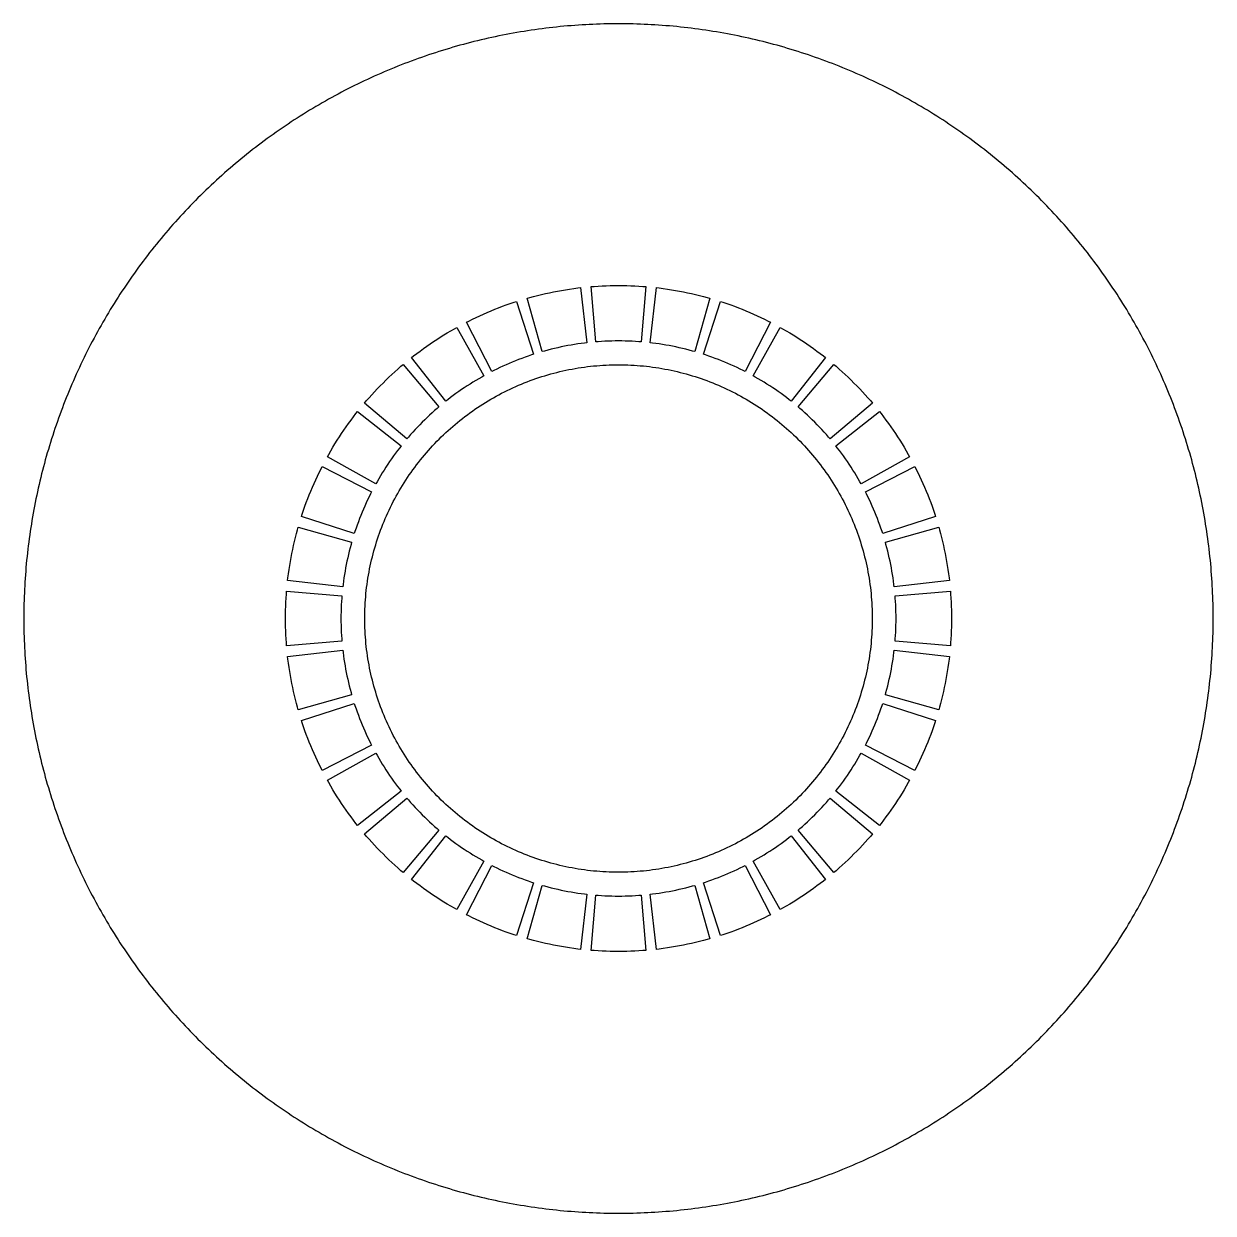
# Model space of a CAD drawing. Header units: metres. Extents: x 0 to 300, y 0 to 300.
import ezdxf

# ---------------------------------------------------------------- set-up
doc = ezdxf.new("R2010")
doc.units = ezdxf.units.M

msp = doc.modelspace()

# ---------------------------------------------------------------- linework, layer by layer
at = {"layer": 'CUT'}
for points in [[(299.9887, 151.8407), (299.9746, 152.761), (299.9548, 153.6812), (299.9294, 154.6012), (299.8984, 155.5211), (299.8617, 156.4407), (299.8193, 157.3602), (299.7713, 158.2793), (299.7177, 159.1981), (299.6585, 160.1166), (299.5936, 161.0347), (299.523, 161.9524), (299.4469, 162.8696), (299.3651, 163.7863), (299.2777, 164.7026), (299.1847, 165.6182), (299.086, 166.5333), (298.9818, 167.4478), (298.8719, 168.3616), (298.7565, 169.2747), (298.6354, 170.1871), (298.5087, 171.0987), (298.3765, 172.0096), (298.2386, 172.9196), (298.0952, 173.8287), (297.9462, 174.737), (297.7916, 175.6443), (297.6315, 176.5506), (297.4658, 177.456), (297.2946, 178.3603), (297.1178, 179.2635), (296.9355, 180.1657), (296.7476, 181.0667), (296.5542, 181.9665), (296.3553, 182.8652), (296.1509, 183.7626), (295.941, 184.6587), (295.7256, 185.5535), (295.5047, 186.447), (295.2783, 187.3391), (295.0465, 188.2298), (294.8092, 189.1191), (294.5664, 190.0069), (294.3182, 190.8932), (294.0646, 191.778), (293.8055, 192.6611), (293.5411, 193.5427), (293.2712, 194.4226), (292.9959, 195.3009), (292.7153, 196.1774), (292.4292, 197.0523), (292.1378, 197.9253), (291.8411, 198.7965), (291.539, 199.6659), (291.2316, 200.5335), (290.9189, 201.3991), (290.6009, 202.2628), (290.2775, 203.1245), (289.9489, 203.9843), (289.615, 204.8419), (289.2759, 205.6976), (288.9315, 206.5511), (288.5819, 207.4025), (288.2271, 208.2518), (287.8671, 209.0988), (287.5019, 209.9436), (287.1315, 210.7862), (286.7559, 211.6265), (286.3752, 212.4644), (285.9894, 213.3), (285.5984, 214.1333), (285.2023, 214.9641), (284.8012, 215.7924), (284.3949, 216.6183), (283.9836, 217.4417), (283.5673, 218.2625), (283.1459, 219.0808), (282.7196, 219.8965), (282.2882, 220.7095), (281.8518, 221.5199), (281.4105, 222.3276), (280.9642, 223.1325), (280.513, 223.9347), (280.0569, 224.7342), (279.5959, 225.5308), (279.13, 226.3245), (278.6593, 227.1154), (278.1837, 227.9034), (277.7033, 228.6885), (277.2181, 229.4705), (276.728, 230.2496), (276.2332, 231.0257), (275.7337, 231.7987), (275.2294, 232.5687), (274.7204, 233.3355), (274.2068, 234.0992), (273.6884, 234.8598), (273.1654, 235.6171), (272.6377, 236.3712), (272.1054, 237.1221), (271.5686, 237.8697), (271.0271, 238.614), (270.4811, 239.3549), (269.9306, 240.0925), (269.3755, 240.8267), (268.816, 241.5574), (268.252, 242.2847), (267.6835, 243.0086), (267.1106, 243.7289), (266.5333, 244.4457), (265.9516, 245.159), (265.3655, 245.8687), (264.7751, 246.5747), (264.1804, 247.2772), (263.5813, 247.9759), (262.978, 248.671), (262.3705, 249.3624), (261.7587, 250.05), (261.1427, 250.7338), (260.5225, 251.4139), (259.8981, 252.0901), (259.2697, 252.7626), (258.6371, 253.4311), (258.0004, 254.0957), (257.3596, 254.7564), (256.7148, 255.4132), (256.066, 256.066), (255.4132, 256.7148), (254.7564, 257.3596), (254.0957, 258.0004), (253.4311, 258.6371), (252.7626, 259.2697), (252.0901, 259.8981), (251.4139, 260.5225), (250.7338, 261.1427), (250.05, 261.7587), (249.3624, 262.3705), (248.671, 262.978), (247.9759, 263.5813), (247.2772, 264.1804), (246.5747, 264.7751), (245.8687, 265.3655), (245.159, 265.9516), (244.4457, 266.5333), (243.7289, 267.1106), (243.0086, 267.6835), (242.2847, 268.252), (241.5574, 268.816), (240.8267, 269.3755), (240.0925, 269.9306), (239.3549, 270.4811), (238.614, 271.0271), (237.8697, 271.5686), (237.1221, 272.1054), (236.3712, 272.6377), (235.6171, 273.1654), (234.8598, 273.6884), (234.0992, 274.2068), (233.3355, 274.7204), (232.5687, 275.2294), (231.7987, 275.7337), (231.0257, 276.2332), (230.2496, 276.728), (229.4705, 277.2181), (228.6885, 277.7033), (227.9034, 278.1837), (227.1154, 278.6593), (226.3245, 279.13), (225.5308, 279.5959), (224.7342, 280.0569), (223.9347, 280.513), (223.1325, 280.9642), (222.3276, 281.4105), (221.5199, 281.8518), (220.7095, 282.2882), (219.8965, 282.7196), (219.0808, 283.1459), (218.2625, 283.5673), (217.4417, 283.9836), (216.6183, 284.3949), (215.7924, 284.8012), (214.9641, 285.2023), (214.1333, 285.5984), (213.3, 285.9894), (212.4644, 286.3752), (211.6265, 286.7559), (210.7862, 287.1315), (209.9436, 287.5019), (209.0988, 287.8671), (208.2518, 288.2271), (207.4025, 288.5819), (206.5511, 288.9315), (205.6976, 289.2759), (204.8419, 289.615), (203.9843, 289.9489), (203.1245, 290.2775), (202.2628, 290.6009), (201.3991, 290.9189), (200.5335, 291.2316), (199.6659, 291.539), (198.7965, 291.8411), (197.9253, 292.1378), (197.0523, 292.4292), (196.1774, 292.7153), (195.3009, 292.9959), (194.4226, 293.2712), (193.5427, 293.5411), (192.6611, 293.8055), (191.778, 294.0646), (190.8932, 294.3182), (190.0069, 294.5664), (189.1191, 294.8092), (188.2298, 295.0465), (187.3391, 295.2783), (186.447, 295.5047), (185.5535, 295.7256), (184.6587, 295.941), (183.7626, 296.1509), (182.8652, 296.3553), (181.9665, 296.5542), (181.0667, 296.7476), (180.1657, 296.9355), (179.2635, 297.1178), (178.3603, 297.2946), (177.456, 297.4658), (176.5506, 297.6315), (175.6443, 297.7916), (174.737, 297.9462), (173.8287, 298.0952), (172.9196, 298.2386), (172.0096, 298.3765), (171.0987, 298.5087), (170.1871, 298.6354), (169.2747, 298.7565), (168.3616, 298.8719), (167.4478, 298.9818), (166.5333, 299.086), (165.6182, 299.1847), (164.7026, 299.2777), (163.7863, 299.3651), (162.8696, 299.4469), (161.9524, 299.523), (161.0347, 299.5936), (160.1166, 299.6585), (159.1981, 299.7177), (158.2793, 299.7713), (157.3602, 299.8193), (156.4407, 299.8617), (155.5211, 299.8984), (154.6012, 299.9294), (153.6812, 299.9548), (152.761, 299.9746), (151.8407, 299.9887), (150.9204, 299.9972), (150, 300), (149.0796, 299.9972), (148.1593, 299.9887), (147.239, 299.9746), (146.3188, 299.9548), (145.3988, 299.9294), (144.4789, 299.8984), (143.5593, 299.8617), (142.6398, 299.8193), (141.7207, 299.7713), (140.8019, 299.7177), (139.8834, 299.6585), (138.9653, 299.5936), (138.0476, 299.523), (137.1304, 299.4469), (136.2137, 299.3651), (135.2974, 299.2777), (134.3818, 299.1847), (133.4667, 299.086), (132.5522, 298.9818), (131.6384, 298.8719), (130.7253, 298.7565), (129.8129, 298.6354), (128.9013, 298.5087), (127.9904, 298.3765), (127.0804, 298.2386), (126.1713, 298.0952), (125.263, 297.9462), (124.3557, 297.7916), (123.4494, 297.6315), (122.544, 297.4658), (121.6397, 297.2946), (120.7365, 297.1178), (119.8343, 296.9355), (118.9333, 296.7476), (118.0335, 296.5542), (117.1348, 296.3553), (116.2374, 296.1509), (115.3413, 295.941), (114.4465, 295.7256), (113.553, 295.5047), (112.6609, 295.2783), (111.7702, 295.0465), (110.8809, 294.8092), (109.9931, 294.5664), (109.1068, 294.3182), (108.222, 294.0646), (107.3389, 293.8055), (106.4573, 293.5411), (105.5774, 293.2712), (104.6991, 292.9959), (103.8226, 292.7153), (102.9477, 292.4292), (102.0747, 292.1378), (101.2035, 291.8411), (100.3341, 291.539), (99.4665, 291.2316), (98.6009, 290.9189), (97.7372, 290.6009), (96.8755, 290.2775), (96.0157, 289.9489), (95.1581, 289.615), (94.3024, 289.2759), (93.4489, 288.9315), (92.5975, 288.5819), (91.7482, 288.2271), (90.9012, 287.8671), (90.0564, 287.5019), (89.2138, 287.1315), (88.3735, 286.7559), (87.5356, 286.3752), (86.7, 285.9894), (85.8667, 285.5984), (85.0359, 285.2023), (84.2076, 284.8012), (83.3817, 284.3949), (82.5583, 283.9836), (81.7375, 283.5673), (80.9192, 283.1459), (80.1035, 282.7196), (79.2905, 282.2882), (78.4801, 281.8518), (77.6724, 281.4105), (76.8675, 280.9642), (76.0653, 280.513), (75.2658, 280.0569), (74.4692, 279.5959), (73.6755, 279.13), (72.8846, 278.6593), (72.0966, 278.1837), (71.3115, 277.7033), (70.5295, 277.2181), (69.7504, 276.728), (68.9743, 276.2332), (68.2013, 275.7337), (67.4313, 275.2294), (66.6645, 274.7204), (65.9008, 274.2068), (65.1402, 273.6884), (64.3829, 273.1654), (63.6288, 272.6377), (62.8779, 272.1054), (62.1303, 271.5686), (61.386, 271.0271), (60.6451, 270.4811), (59.9075, 269.9306), (59.1733, 269.3755), (58.4426, 268.816), (57.7153, 268.252), (56.9914, 267.6835), (56.2711, 267.1106), (55.5543, 266.5333), (54.841, 265.9516), (54.1313, 265.3655), (53.4253, 264.7751), (52.7228, 264.1804), (52.0241, 263.5813), (51.329, 262.978), (50.6376, 262.3705), (49.95, 261.7587), (49.2662, 261.1427), (48.5861, 260.5225), (47.9099, 259.8981), (47.2374, 259.2697), (46.5689, 258.6371), (45.9043, 258.0004), (45.2436, 257.3596), (44.5868, 256.7148), (43.934, 256.066), (43.2852, 255.4132), (42.6404, 254.7564), (41.9996, 254.0957), (41.3629, 253.4311), (40.7303, 252.7626), (40.1019, 252.0901), (39.4775, 251.4139), (38.8573, 250.7338), (38.2413, 250.05), (37.6295, 249.3624), (37.022, 248.671), (36.4187, 247.9759), (35.8196, 247.2772), (35.2249, 246.5747), (34.6345, 245.8687), (34.0484, 245.159), (33.4667, 244.4457), (32.8894, 243.7289), (32.3165, 243.0086), (31.748, 242.2847), (31.184, 241.5574), (30.6245, 240.8267), (30.0694, 240.0925), (29.5189, 239.3549), (28.9729, 238.614), (28.4314, 237.8697), (27.8946, 237.1221), (27.3623, 236.3712), (26.8346, 235.6171), (26.3116, 234.8598), (25.7932, 234.0992), (25.2796, 233.3355), (24.7706, 232.5687), (24.2663, 231.7987), (23.7668, 231.0257), (23.272, 230.2496), (22.7819, 229.4705), (22.2967, 228.6885), (21.8163, 227.9034), (21.3407, 227.1154), (20.87, 226.3245), (20.4041, 225.5308), (19.9431, 224.7342), (19.487, 223.9347), (19.0358, 223.1325), (18.5895, 222.3276), (18.1482, 221.5199), (17.7118, 220.7095), (17.2804, 219.8965), (16.8541, 219.0808), (16.4327, 218.2625), (16.0164, 217.4417), (15.6051, 216.6183), (15.1988, 215.7924), (14.7977, 214.9641), (14.4016, 214.1333), (14.0106, 213.3), (13.6248, 212.4644), (13.2441, 211.6265), (12.8685, 210.7862), (12.4981, 209.9436), (12.1329, 209.0988), (11.7729, 208.2518), (11.4181, 207.4025), (11.0685, 206.5511), (10.7241, 205.6976), (10.385, 204.8419), (10.0511, 203.9843), (9.7225, 203.1245), (9.3991, 202.2628), (9.0811, 201.3991), (8.7684, 200.5335), (8.461, 199.6659), (8.1589, 198.7965), (7.8622, 197.9253), (7.5708, 197.0523), (7.2847, 196.1774), (7.0041, 195.3009), (6.7288, 194.4226), (6.4589, 193.5427), (6.1945, 192.6611), (5.9354, 191.778), (5.6818, 190.8932), (5.4336, 190.0069), (5.1908, 189.1191), (4.9535, 188.2298), (4.7217, 187.3391), (4.4953, 186.447), (4.2744, 185.5535), (4.059, 184.6587), (3.8491, 183.7626), (3.6447, 182.8652), (3.4458, 181.9665), (3.2524, 181.0667), (3.0645, 180.1657), (2.8822, 179.2635), (2.7054, 178.3603), (2.5342, 177.456), (2.3685, 176.5506), (2.2084, 175.6443), (2.0538, 174.737), (1.9048, 173.8287), (1.7614, 172.9196), (1.6235, 172.0096), (1.4913, 171.0987), (1.3646, 170.1871), (1.2435, 169.2747), (1.1281, 168.3616), (1.0182, 167.4478), (0.914, 166.5333), (0.8153, 165.6182), (0.7223, 164.7026), (0.6349, 163.7863), (0.5531, 162.8696), (0.477, 161.9524), (0.4064, 161.0347), (0.3415, 160.1166), (0.2823, 159.1981), (0.2287, 158.2793), (0.1807, 157.3602), (0.1383, 156.4407), (0.1016, 155.5211), (0.0706, 154.6012), (0.0452, 153.6812), (0.0254, 152.761), (0.0113, 151.8407), (0.0028, 150.9204), (0, 150), (0.0028, 149.0796), (0.0113, 148.1593), (0.0254, 147.239), (0.0452, 146.3188), (0.0706, 145.3988), (0.1016, 144.4789), (0.1383, 143.5593), (0.1807, 142.6398), (0.2287, 141.7207), (0.2823, 140.8019), (0.3415, 139.8834), (0.4064, 138.9653), (0.477, 138.0476), (0.5531, 137.1304), (0.6349, 136.2137), (0.7223, 135.2974), (0.8153, 134.3818), (0.914, 133.4667), (1.0182, 132.5522), (1.1281, 131.6384), (1.2435, 130.7253), (1.3646, 129.8129), (1.4913, 128.9013), (1.6235, 127.9904), (1.7614, 127.0804), (1.9048, 126.1713), (2.0538, 125.263), (2.2084, 124.3557), (2.3685, 123.4494), (2.5342, 122.544), (2.7054, 121.6397), (2.8822, 120.7365), (3.0645, 119.8343), (3.2524, 118.9333), (3.4458, 118.0335), (3.6447, 117.1348), (3.8491, 116.2374), (4.059, 115.3413), (4.2744, 114.4465), (4.4953, 113.553), (4.7217, 112.6609), (4.9535, 111.7702), (5.1908, 110.8809), (5.4336, 109.9931), (5.6818, 109.1068), (5.9354, 108.222), (6.1945, 107.3389), (6.4589, 106.4573), (6.7288, 105.5774), (7.0041, 104.6991), (7.2847, 103.8226), (7.5708, 102.9477), (7.8622, 102.0747), (8.1589, 101.2035), (8.461, 100.3341), (8.7684, 99.4665), (9.0811, 98.6009), (9.3991, 97.7372), (9.7225, 96.8755), (10.0511, 96.0157), (10.385, 95.1581), (10.7241, 94.3024), (11.0685, 93.4489), (11.4181, 92.5975), (11.7729, 91.7482), (12.1329, 90.9012), (12.4981, 90.0564), (12.8685, 89.2138), (13.2441, 88.3735), (13.6248, 87.5356), (14.0106, 86.7), (14.4016, 85.8667), (14.7977, 85.0359), (15.1988, 84.2076), (15.6051, 83.3817), (16.0164, 82.5583), (16.4327, 81.7375), (16.8541, 80.9192), (17.2804, 80.1035), (17.7118, 79.2905), (18.1482, 78.4801), (18.5895, 77.6724), (19.0358, 76.8675), (19.487, 76.0653), (19.9431, 75.2658), (20.4041, 74.4692), (20.87, 73.6755), (21.3407, 72.8846), (21.8163, 72.0966), (22.2967, 71.3115), (22.7819, 70.5295), (23.272, 69.7504), (23.7668, 68.9743), (24.2663, 68.2013), (24.7706, 67.4313), (25.2796, 66.6645), (25.7932, 65.9008), (26.3116, 65.1402), (26.8346, 64.3829), (27.3623, 63.6288), (27.8946, 62.8779), (28.4314, 62.1303), (28.9729, 61.386), (29.5189, 60.6451), (30.0694, 59.9075), (30.6245, 59.1733), (31.184, 58.4426), (31.748, 57.7153), (32.3165, 56.9914), (32.8894, 56.2711), (33.4667, 55.5543), (34.0484, 54.841), (34.6345, 54.1313), (35.2249, 53.4253), (35.8196, 52.7228), (36.4187, 52.0241), (37.022, 51.329), (37.6295, 50.6376), (38.2413, 49.95), (38.8573, 49.2662), (39.4775, 48.5861), (40.1019, 47.9099), (40.7303, 47.2374), (41.3629, 46.5689), (41.9996, 45.9043), (42.6404, 45.2436), (43.2852, 44.5868), (43.934, 43.934), (44.5868, 43.2852), (45.2436, 42.6404), (45.9043, 41.9996), (46.5689, 41.3629), (47.2374, 40.7303), (47.9099, 40.1019), (48.5861, 39.4775), (49.2662, 38.8573), (49.95, 38.2413), (50.6376, 37.6295), (51.329, 37.022), (52.0241, 36.4187), (52.7228, 35.8196), (53.4253, 35.2249), (54.1313, 34.6345), (54.841, 34.0484), (55.5543, 33.4667), (56.2711, 32.8894), (56.9914, 32.3165), (57.7153, 31.748), (58.4426, 31.184), (59.1733, 30.6245), (59.9075, 30.0694), (60.6451, 29.5189), (61.386, 28.9729), (62.1303, 28.4314), (62.8779, 27.8946), (63.6288, 27.3623), (64.3829, 26.8346), (65.1402, 26.3116), (65.9008, 25.7932), (66.6645, 25.2796), (67.4313, 24.7706), (68.2013, 24.2663), (68.9743, 23.7668), (69.7504, 23.272), (70.5295, 22.7819), (71.3115, 22.2967), (72.0966, 21.8163), (72.8846, 21.3407), (73.6755, 20.87), (74.4692, 20.4041), (75.2658, 19.9431), (76.0653, 19.487), (76.8675, 19.0358), (77.6724, 18.5895), (78.4801, 18.1482), (79.2905, 17.7118), (80.1035, 17.2804), (80.9192, 16.8541), (81.7375, 16.4327), (82.5583, 16.0164), (83.3817, 15.6051), (84.2076, 15.1988), (85.0359, 14.7977), (85.8667, 14.4016), (86.7, 14.0106), (87.5356, 13.6248), (88.3735, 13.2441), (89.2138, 12.8685), (90.0564, 12.4981), (90.9012, 12.1329), (91.7482, 11.7729), (92.5975, 11.4181), (93.4489, 11.0685), (94.3024, 10.7241), (95.1581, 10.385), (96.0157, 10.0511), (96.8755, 9.7225), (97.7372, 9.3991), (98.6009, 9.0811), (99.4665, 8.7684), (100.3341, 8.461), (101.2035, 8.1589), (102.0747, 7.8622), (102.9477, 7.5708), (103.8226, 7.2847), (104.6991, 7.0041), (105.5774, 6.7288), (106.4573, 6.4589), (107.3389, 6.1945), (108.222, 5.9354), (109.1068, 5.6818), (109.9931, 5.4336), (110.8809, 5.1908), (111.7702, 4.9535), (112.6609, 4.7217), (113.553, 4.4953), (114.4465, 4.2744), (115.3413, 4.059), (116.2374, 3.8491), (117.1348, 3.6447), (118.0335, 3.4458), (118.9333, 3.2524), (119.8343, 3.0645), (120.7365, 2.8822), (121.6397, 2.7054), (122.544, 2.5342), (123.4494, 2.3685), (124.3557, 2.2084), (125.263, 2.0538), (126.1713, 1.9048), (127.0804, 1.7614), (127.9904, 1.6235), (128.9013, 1.4913), (129.8129, 1.3646), (130.7253, 1.2435), (131.6384, 1.1281), (132.5522, 1.0182), (133.4667, 0.914), (134.3818, 0.8153), (135.2974, 0.7223), (136.2137, 0.6349), (137.1304, 0.5531), (138.0476, 0.477), (138.9653, 0.4064), (139.8834, 0.3415), (140.8019, 0.2823), (141.7207, 0.2287), (142.6398, 0.1807), (143.5593, 0.1383), (144.4789, 0.1016), (145.3988, 0.0706), (146.3188, 0.0452), (147.239, 0.0254), (148.1593, 0.0113), (149.0796, 0.0028), (150, 0), (150.9204, 0.0028), (151.8407, 0.0113), (152.761, 0.0254), (153.6812, 0.0452), (154.6012, 0.0706), (155.5211, 0.1016), (156.4407, 0.1383), (157.3602, 0.1807), (158.2793, 0.2287), (159.1981, 0.2823), (160.1166, 0.3415), (161.0347, 0.4064), (161.9524, 0.477), (162.8696, 0.5531), (163.7863, 0.6349), (164.7026, 0.7223), (165.6182, 0.8153), (166.5333, 0.914), (167.4478, 1.0182), (168.3616, 1.1281), (169.2747, 1.2435), (170.1871, 1.3646), (171.0987, 1.4913), (172.0096, 1.6235), (172.9196, 1.7614), (173.8287, 1.9048), (174.737, 2.0538), (175.6443, 2.2084), (176.5506, 2.3685), (177.456, 2.5342), (178.3603, 2.7054), (179.2635, 2.8822), (180.1657, 3.0645), (181.0667, 3.2524), (181.9665, 3.4458), (182.8652, 3.6447), (183.7626, 3.8491), (184.6587, 4.059), (185.5535, 4.2744), (186.447, 4.4953), (187.3391, 4.7217), (188.2298, 4.9535), (189.1191, 5.1908), (190.0069, 5.4336), (190.8932, 5.6818), (191.778, 5.9354), (192.6611, 6.1945), (193.5427, 6.4589), (194.4226, 6.7288), (195.3009, 7.0041), (196.1774, 7.2847), (197.0523, 7.5708), (197.9253, 7.8622), (198.7965, 8.1589), (199.6659, 8.461), (200.5335, 8.7684), (201.3991, 9.0811), (202.2628, 9.3991), (203.1245, 9.7225), (203.9843, 10.0511), (204.8419, 10.385), (205.6976, 10.7241), (206.5511, 11.0685), (207.4025, 11.4181), (208.2518, 11.7729), (209.0988, 12.1329), (209.9436, 12.4981), (210.7862, 12.8685), (211.6265, 13.2441), (212.4644, 13.6248), (213.3, 14.0106), (214.1333, 14.4016), (214.9641, 14.7977), (215.7924, 15.1988), (216.6183, 15.6051), (217.4417, 16.0164), (218.2625, 16.4327), (219.0808, 16.8541), (219.8965, 17.2804), (220.7095, 17.7118), (221.5199, 18.1482), (222.3276, 18.5895), (223.1325, 19.0358), (223.9347, 19.487), (224.7342, 19.9431), (225.5308, 20.4041), (226.3245, 20.87), (227.1154, 21.3407), (227.9034, 21.8163), (228.6885, 22.2967), (229.4705, 22.7819), (230.2496, 23.272), (231.0257, 23.7668), (231.7987, 24.2663), (232.5687, 24.7706), (233.3355, 25.2796), (234.0992, 25.7932), (234.8598, 26.3116), (235.6171, 26.8346), (236.3712, 27.3623), (237.1221, 27.8946), (237.8697, 28.4314), (238.614, 28.9729), (239.3549, 29.5189), (240.0925, 30.0694), (240.8267, 30.6245), (241.5574, 31.184), (242.2847, 31.748), (243.0086, 32.3165), (243.7289, 32.8894), (244.4457, 33.4667), (245.159, 34.0484), (245.8687, 34.6345), (246.5747, 35.2249), (247.2772, 35.8196), (247.9759, 36.4187), (248.671, 37.022), (249.3624, 37.6295), (250.05, 38.2413), (250.7338, 38.8573), (251.4139, 39.4775), (252.0901, 40.1019), (252.7626, 40.7303), (253.4311, 41.3629), (254.0957, 41.9996), (254.7564, 42.6404), (255.4132, 43.2852), (256.066, 43.934), (256.7148, 44.5868), (257.3596, 45.2436), (258.0004, 45.9043), (258.6371, 46.5689), (259.2697, 47.2374), (259.8981, 47.9099), (260.5225, 48.5861), (261.1427, 49.2662), (261.7587, 49.95), (262.3705, 50.6376), (262.978, 51.329), (263.5813, 52.0241), (264.1804, 52.7228), (264.7751, 53.4253), (265.3655, 54.1313), (265.9516, 54.841), (266.5333, 55.5543), (267.1106, 56.2711), (267.6835, 56.9914), (268.252, 57.7153), (268.816, 58.4426), (269.3755, 59.1733), (269.9306, 59.9075), (270.4811, 60.6451), (271.0271, 61.386), (271.5686, 62.1303), (272.1054, 62.8779), (272.6377, 63.6288), (273.1654, 64.3829), (273.6884, 65.1402), (274.2068, 65.9008), (274.7204, 66.6645), (275.2294, 67.4313), (275.7337, 68.2013), (276.2332, 68.9743), (276.728, 69.7504), (277.2181, 70.5295), (277.7033, 71.3115), (278.1837, 72.0966), (278.6593, 72.8846), (279.13, 73.6755), (279.5959, 74.4692), (280.0569, 75.2658), (280.513, 76.0653), (280.9642, 76.8675), (281.4105, 77.6724), (281.8518, 78.4801), (282.2882, 79.2905), (282.7196, 80.1035), (283.1459, 80.9192), (283.5673, 81.7375), (283.9836, 82.5583), (284.3949, 83.3817), (284.8012, 84.2076), (285.2023, 85.0359), (285.5984, 85.8667), (285.9894, 86.7), (286.3752, 87.5356), (286.7559, 88.3735), (287.1315, 89.2138), (287.5019, 90.0564), (287.8671, 90.9012), (288.2271, 91.7482), (288.5819, 92.5975), (288.9315, 93.4489), (289.2759, 94.3024), (289.615, 95.1581), (289.9489, 96.0157), (290.2775, 96.8755), (290.6009, 97.7372), (290.9189, 98.6009), (291.2316, 99.4665), (291.539, 100.3341), (291.8411, 101.2035), (292.1378, 102.0747), (292.4292, 102.9477), (292.7153, 103.8226), (292.9959, 104.6991), (293.2712, 105.5774), (293.5411, 106.4573), (293.8055, 107.3389), (294.0646, 108.222), (294.3182, 109.1068), (294.5664, 109.9931), (294.8092, 110.8809), (295.0465, 111.7702), (295.2783, 112.6609), (295.5047, 113.553), (295.7256, 114.4465), (295.941, 115.3413), (296.1509, 116.2374), (296.3553, 117.1348), (296.5542, 118.0335), (296.7476, 118.9333), (296.9355, 119.8343), (297.1178, 120.7365), (297.2946, 121.6397), (297.4658, 122.544), (297.6315, 123.4494), (297.7916, 124.3557), (297.9462, 125.263), (298.0952, 126.1713), (298.2386, 127.0804), (298.3765, 127.9904), (298.5087, 128.9013), (298.6354, 129.8129), (298.7565, 130.7253), (298.8719, 131.6384), (298.9818, 132.5522), (299.086, 133.4667), (299.1847, 134.3818), (299.2777, 135.2974), (299.3651, 136.2137), (299.4469, 137.1304), (299.523, 138.0476), (299.5936, 138.9653), (299.6585, 139.8834), (299.7177, 140.8019), (299.7713, 141.7207), (299.8193, 142.6398), (299.8617, 143.5593), (299.8984, 144.4789), (299.9294, 145.3988), (299.9548, 146.3188), (299.9746, 147.239), (299.9887, 148.1593), (299.9972, 149.0796), (300, 150), (299.9972, 150.9204), (299.9887, 151.8407)], [(147.4235, 219.9526), (146.5653, 219.9157), (145.7075, 219.8683), (144.8505, 219.8103), (144.2842, 219.7651), (143.1411, 233.7181), (143.8206, 233.7724), (144.8491, 233.8419), (145.8783, 233.8988), (146.9082, 233.9431), (147.9385, 233.9747), (148.9692, 233.9937), (150, 234), (151.0308, 233.9937), (152.0615, 233.9747), (153.0918, 233.9431), (154.1217, 233.8988), (155.1509, 233.8419), (156.1794, 233.7724), (156.8589, 233.7181), (155.7158, 219.7651), (155.1495, 219.8103), (154.2925, 219.8683), (153.4347, 219.9157), (152.5765, 219.9526), (151.7179, 219.9789), (150.859, 219.9947), (150, 220), (149.141, 219.9947), (148.2821, 219.9789), (147.4235, 219.9526)], [(133.8259, 218.1058), (132.9914, 217.9022), (132.1594, 217.6884), (131.3301, 217.4643), (130.7836, 217.3095), (126.9403, 230.7714), (127.5961, 230.9572), (128.5913, 231.226), (129.5897, 231.4826), (130.5911, 231.727), (131.5955, 231.959), (132.6026, 232.1787), (133.6124, 232.386), (134.6246, 232.5809), (135.6392, 232.7633), (136.6559, 232.9333), (137.6746, 233.0908), (138.6952, 233.2358), (139.7175, 233.3683), (140.3945, 233.4476), (141.9955, 219.5396), (141.4313, 219.4736), (140.5794, 219.3632), (139.7289, 219.2424), (138.8799, 219.1111), (138.0327, 218.9694), (137.1872, 218.8174), (136.3437, 218.655), (135.5022, 218.4822), (134.6629, 218.2991), (133.8259, 218.1058)], [(161.1201, 219.1111), (160.2711, 219.2424), (159.4206, 219.3632), (158.5687, 219.4736), (158.0045, 219.5396), (159.6055, 233.4476), (160.2825, 233.3683), (161.3048, 233.2358), (162.3254, 233.0908), (163.3441, 232.9333), (164.3608, 232.7633), (165.3754, 232.5809), (166.3876, 232.386), (167.3974, 232.1787), (168.4045, 231.959), (169.4089, 231.727), (170.4103, 231.4826), (171.4087, 231.226), (172.4039, 230.9572), (173.0597, 230.7714), (169.2164, 217.3095), (168.6699, 217.4643), (167.8406, 217.6884), (167.0086, 217.9022), (166.1741, 218.1058), (165.3371, 218.2991), (164.4978, 218.4822), (163.6563, 218.655), (162.8128, 218.8174), (161.9673, 218.9694), (161.1201, 219.1111)], [(120.8499, 213.6418), (120.0711, 213.2793), (119.2969, 212.9072), (118.5272, 212.5257), (118.0214, 212.2672), (111.6257, 224.7206), (112.2326, 225.0308), (113.1562, 225.4887), (114.0854, 225.9351), (115.0199, 226.3701), (115.9597, 226.7936), (116.9047, 227.2056), (117.8546, 227.6059), (118.8094, 227.9945), (119.7688, 228.3714), (120.7328, 228.7365), (121.7013, 229.0897), (122.6739, 229.431), (123.6507, 229.7604), (124.2993, 229.9702), (128.5827, 216.6418), (128.0423, 216.467), (127.2283, 216.1925), (126.4177, 215.9081), (125.6107, 215.6137), (124.8073, 215.3095), (124.0078, 214.9954), (123.2122, 214.6716), (122.4206, 214.338), (121.6331, 213.9947), (120.8499, 213.6418)], [(174.3893, 215.6137), (173.5823, 215.9081), (172.7717, 216.1925), (171.9577, 216.467), (171.4173, 216.6418), (175.7007, 229.9702), (176.3493, 229.7604), (177.3261, 229.431), (178.2987, 229.0897), (179.2672, 228.7365), (180.2312, 228.3714), (181.1906, 227.9945), (182.1454, 227.6059), (183.0953, 227.2056), (184.0403, 226.7936), (184.9801, 226.3701), (185.9146, 225.9351), (186.8438, 225.4887), (187.7674, 225.0308), (188.3743, 224.7206), (181.9786, 212.2672), (181.4728, 212.5257), (180.7031, 212.9072), (179.9289, 213.2793), (179.1501, 213.6418), (178.3669, 213.9947), (177.5794, 214.338), (176.7878, 214.6716), (175.9922, 214.9954), (175.1927, 215.3095), (174.3893, 215.6137)], [(108.9941, 206.732), (108.301, 206.2245), (107.6142, 205.7086), (106.9338, 205.1842), (106.4881, 204.832), (97.7857, 215.7984), (98.3205, 216.2211), (99.1371, 216.8503), (99.9613, 217.4694), (100.793, 218.0784), (101.6321, 218.6771), (102.4785, 219.2655), (103.3321, 219.8434), (104.1927, 220.4109), (105.0602, 220.9677), (105.9345, 221.5138), (106.8154, 222.0492), (107.7028, 222.5737), (108.5966, 223.0873), (109.1917, 223.4197), (115.9931, 211.183), (115.4971, 210.9061), (114.7523, 210.4781), (114.0128, 210.041), (113.2787, 209.5949), (112.5502, 209.1397), (111.8273, 208.6757), (111.1101, 208.2029), (110.3988, 207.7213), (109.6934, 207.2309), (108.9941, 206.732)], [(186.7213, 209.5949), (185.9872, 210.041), (185.2477, 210.4781), (184.5029, 210.9061), (184.0069, 211.183), (190.8083, 223.4197), (191.4034, 223.0873), (192.2972, 222.5737), (193.1846, 222.0492), (194.0655, 221.5138), (194.9398, 220.9677), (195.8073, 220.4109), (196.6679, 219.8434), (197.5215, 219.2655), (198.3679, 218.6771), (199.207, 218.0784), (200.0387, 217.4694), (200.8629, 216.8503), (201.6795, 216.2211), (202.2143, 215.7984), (193.5119, 204.832), (193.0662, 205.1842), (192.3858, 205.7086), (191.699, 206.2245), (191.0059, 206.732), (190.3066, 207.2309), (189.6012, 207.7213), (188.8899, 208.2029), (188.1727, 208.6757), (187.4498, 209.1397), (186.7213, 209.5949)], [(98.7142, 197.6421), (98.1334, 197.0091), (97.5605, 196.3691), (96.9954, 195.7221), (96.627, 195.2897), (85.9524, 204.3476), (86.3945, 204.8665), (87.0725, 205.6429), (87.7601, 206.411), (88.457, 207.1705), (89.1632, 207.9214), (89.8786, 208.6636), (90.603, 209.397), (91.3364, 210.1214), (92.0786, 210.8368), (92.8295, 211.543), (93.589, 212.2399), (94.3571, 212.9275), (95.1335, 213.6055), (95.6524, 214.0476), (104.7103, 203.373), (104.2779, 203.0046), (103.6309, 202.4395), (102.9909, 201.8666), (102.3579, 201.2858), (101.7322, 200.6973), (101.1137, 200.1012), (100.5025, 199.4975), (99.8988, 198.8863), (99.3027, 198.2678), (98.7142, 197.6421)], [(213.9807, 148.4294), (213.9566, 147.6443), (213.9229, 146.8597), (213.8796, 146.0755), (213.8266, 145.2919), (213.764, 144.509), (213.6918, 143.7269), (213.61, 142.9458), (213.5187, 142.1657), (213.4178, 141.3868), (213.3073, 140.6092), (213.1873, 139.8331), (213.0578, 139.0584), (212.9188, 138.2854), (212.7703, 137.5142), (212.6123, 136.7449), (212.4449, 135.9775), (212.2682, 135.2123), (212.082, 134.4493), (211.8865, 133.6886), (211.6817, 132.9304), (211.4676, 132.1747), (211.2442, 131.4218), (211.0116, 130.6716), (210.7698, 129.9244), (210.5189, 129.1801), (210.2588, 128.439), (209.9897, 127.7012), (209.7115, 126.9667), (209.4244, 126.2357), (209.1283, 125.5083), (208.8233, 124.7845), (208.5094, 124.0646), (208.1868, 123.3485), (207.8553, 122.6365), (207.5152, 121.9286), (207.1664, 121.2249), (206.8089, 120.5255), (206.443, 119.8306), (206.0685, 119.1402), (205.6856, 118.4545), (205.2943, 117.7735), (204.8946, 117.0974), (204.4867, 116.4263), (204.0706, 115.7602), (203.6464, 115.0992), (203.2141, 114.4435), (202.7737, 113.7932), (202.3254, 113.1483), (201.8693, 112.5089), (201.4053, 111.8752), (200.9336, 111.2473), (200.4542, 110.6252), (199.9672, 110.009), (199.4727, 109.3988), (198.9707, 108.7948), (198.4614, 108.1969), (197.9447, 107.6054), (197.4209, 107.0202), (196.8899, 106.4415), (196.3518, 105.8694), (195.8068, 105.3039), (195.2548, 104.7452), (194.6961, 104.1932), (194.1306, 103.6482), (193.5585, 103.1101), (192.9798, 102.5791), (192.3946, 102.0553), (191.8031, 101.5386), (191.2052, 101.0293), (190.6012, 100.5273), (189.991, 100.0328), (189.3748, 99.5458), (188.7527, 99.0664), (188.1248, 98.5947), (187.4911, 98.1307), (186.8517, 97.6746), (186.2068, 97.2263), (185.5565, 96.7859), (184.9008, 96.3536), (184.2398, 95.9294), (183.5737, 95.5133), (182.9026, 95.1054), (182.2265, 94.7057), (181.5455, 94.3144), (180.8598, 93.9315), (180.1694, 93.557), (179.4745, 93.1911), (178.7751, 92.8336), (178.0714, 92.4848), (177.3635, 92.1447), (176.6515, 91.8132), (175.9354, 91.4906), (175.2155, 91.1767), (174.4917, 90.8717), (173.7643, 90.5756), (173.0333, 90.2885), (172.2988, 90.0103), (171.561, 89.7412), (170.8199, 89.4811), (170.0756, 89.2302), (169.3284, 88.9884), (168.5782, 88.7558), (167.8253, 88.5324), (167.0696, 88.3183), (166.3114, 88.1135), (165.5507, 87.918), (164.7877, 87.7318), (164.0225, 87.5551), (163.2551, 87.3877), (162.4858, 87.2297), (161.7146, 87.0812), (160.9416, 86.9422), (160.1669, 86.8127), (159.3908, 86.6927), (158.6132, 86.5822), (157.8343, 86.4813), (157.0542, 86.39), (156.2731, 86.3082), (155.491, 86.236), (154.7081, 86.1734), (153.9245, 86.1204), (153.1403, 86.0771), (152.3557, 86.0434), (151.5706, 86.0193), (150.7854, 86.0048), (150, 86), (149.2146, 86.0048), (148.4294, 86.0193), (147.6443, 86.0434), (146.8597, 86.0771), (146.0755, 86.1204), (145.2919, 86.1734), (144.509, 86.236), (143.7269, 86.3082), (142.9458, 86.39), (142.1657, 86.4813), (141.3868, 86.5822), (140.6092, 86.6927), (139.8331, 86.8127), (139.0584, 86.9422), (138.2854, 87.0812), (137.5142, 87.2297), (136.7449, 87.3877), (135.9775, 87.5551), (135.2123, 87.7318), (134.4493, 87.918), (133.6886, 88.1135), (132.9304, 88.3183), (132.1747, 88.5324), (131.4218, 88.7558), (130.6716, 88.9884), (129.9244, 89.2302), (129.1801, 89.4811), (128.439, 89.7412), (127.7012, 90.0103), (126.9667, 90.2885), (126.2357, 90.5756), (125.5083, 90.8717), (124.7845, 91.1767), (124.0646, 91.4906), (123.3485, 91.8132), (122.6365, 92.1447), (121.9286, 92.4848), (121.2249, 92.8336), (120.5255, 93.1911), (119.8306, 93.557), (119.1402, 93.9315), (118.4545, 94.3144), (117.7735, 94.7057), (117.0974, 95.1054), (116.4263, 95.5133), (115.7602, 95.9294), (115.0992, 96.3536), (114.4435, 96.7859), (113.7932, 97.2263), (113.1483, 97.6746), (112.5089, 98.1307), (111.8752, 98.5947), (111.2473, 99.0664), (110.6252, 99.5458), (110.009, 100.0328), (109.3988, 100.5273), (108.7948, 101.0293), (108.1969, 101.5386), (107.6054, 102.0553), (107.0202, 102.5791), (106.4415, 103.1101), (105.8694, 103.6482), (105.3039, 104.1932), (104.7452, 104.7452), (104.1932, 105.3039), (103.6482, 105.8694), (103.1101, 106.4415), (102.5791, 107.0202), (102.0553, 107.6054), (101.5386, 108.1969), (101.0293, 108.7948), (100.5273, 109.3988), (100.0328, 110.009), (99.5458, 110.6252), (99.0664, 111.2473), (98.5947, 111.8752), (98.1307, 112.5089), (97.6746, 113.1483), (97.2263, 113.7932), (96.7859, 114.4435), (96.3536, 115.0992), (95.9294, 115.7602), (95.5133, 116.4263), (95.1054, 117.0974), (94.7057, 117.7735), (94.3144, 118.4545), (93.9315, 119.1402), (93.557, 119.8306), (93.1911, 120.5255), (92.8336, 121.2249), (92.4848, 121.9286), (92.1447, 122.6365), (91.8132, 123.3485), (91.4906, 124.0646), (91.1767, 124.7845), (90.8717, 125.5083), (90.5756, 126.2357), (90.2885, 126.9667), (90.0103, 127.7012), (89.7412, 128.439), (89.4811, 129.1801), (89.2302, 129.9244), (88.9884, 130.6716), (88.7558, 131.4218), (88.5324, 132.1747), (88.3183, 132.9304), (88.1135, 133.6886), (87.918, 134.4493), (87.7318, 135.2123), (87.5551, 135.9775), (87.3877, 136.7449), (87.2297, 137.5142), (87.0812, 138.2854), (86.9422, 139.0584), (86.8127, 139.8331), (86.6927, 140.6092), (86.5822, 141.3868), (86.4813, 142.1657), (86.39, 142.9458), (86.3082, 143.7269), (86.236, 144.509), (86.1734, 145.2919), (86.1204, 146.0755), (86.0771, 146.8597), (86.0434, 147.6443), (86.0193, 148.4294), (86.0048, 149.2146), (86, 150), (86.0048, 150.7854), (86.0193, 151.5706), (86.0434, 152.3557), (86.0771, 153.1403), (86.1204, 153.9245), (86.1734, 154.7081), (86.236, 155.491), (86.3082, 156.2731), (86.39, 157.0542), (86.4813, 157.8343), (86.5822, 158.6132), (86.6927, 159.3908), (86.8127, 160.1669), (86.9422, 160.9416), (87.0812, 161.7146), (87.2297, 162.4858), (87.3877, 163.2551), (87.5551, 164.0225), (87.7318, 164.7877), (87.918, 165.5507), (88.1135, 166.3114), (88.3183, 167.0696), (88.5324, 167.8253), (88.7558, 168.5782), (88.9884, 169.3284), (89.2302, 170.0756), (89.4811, 170.8199), (89.7412, 171.561), (90.0103, 172.2988), (90.2885, 173.0333), (90.5756, 173.7643), (90.8717, 174.4917), (91.1767, 175.2155), (91.4906, 175.9354), (91.8132, 176.6515), (92.1447, 177.3635), (92.4848, 178.0714), (92.8336, 178.7751), (93.1911, 179.4745), (93.557, 180.1694), (93.9315, 180.8598), (94.3144, 181.5455), (94.7057, 182.2265), (95.1054, 182.9026), (95.5133, 183.5737), (95.9294, 184.2398), (96.3536, 184.9008), (96.7859, 185.5565), (97.2263, 186.2068), (97.6746, 186.8517), (98.1307, 187.4911), (98.5947, 188.1248), (99.0664, 188.7527), (99.5458, 189.3748), (100.0328, 189.991), (100.5273, 190.6012), (101.0293, 191.2052), (101.5386, 191.8031), (102.0553, 192.3946), (102.5791, 192.9798), (103.1101, 193.5585), (103.6482, 194.1306), (104.1932, 194.6961), (104.7452, 195.2548), (105.3039, 195.8068), (105.8694, 196.3518), (106.4415, 196.8899), (107.0202, 197.4209), (107.6054, 197.9447), (108.1969, 198.4614), (108.7948, 198.9707), (109.3988, 199.4727), (110.009, 199.9672), (110.6252, 200.4542), (111.2473, 200.9336), (111.8752, 201.4053), (112.5089, 201.8693), (113.1483, 202.3254), (113.7932, 202.7737), (114.4435, 203.2141), (115.0992, 203.6464), (115.7602, 204.0706), (116.4263, 204.4867), (117.0974, 204.8946), (117.7735, 205.2943), (118.4545, 205.6856), (119.1402, 206.0685), (119.8306, 206.443), (120.5255, 206.8089), (121.2249, 207.1664), (121.9286, 207.5152), (122.6365, 207.8553), (123.3485, 208.1868), (124.0646, 208.5094), (124.7845, 208.8233), (125.5083, 209.1283), (126.2357, 209.4244), (126.9667, 209.7115), (127.7012, 209.9897), (128.439, 210.2588), (129.1801, 210.5189), (129.9244, 210.7698), (130.6716, 211.0116), (131.4218, 211.2442), (132.1747, 211.4676), (132.9304, 211.6817), (133.6886, 211.8865), (134.4493, 212.082), (135.2123, 212.2682), (135.9775, 212.4449), (136.7449, 212.6123), (137.5142, 212.7703), (138.2854, 212.9188), (139.0584, 213.0578), (139.8331, 213.1873), (140.6092, 213.3073), (141.3868, 213.4178), (142.1657, 213.5187), (142.9458, 213.61), (143.7269, 213.6918), (144.509, 213.764), (145.2919, 213.8266), (146.0755, 213.8796), (146.8597, 213.9229), (147.6443, 213.9566), (148.4294, 213.9807), (149.2146, 213.9952), (150, 214), (150.7854, 213.9952), (151.5706, 213.9807), (152.3557, 213.9566), (153.1403, 213.9229), (153.9245, 213.8796), (154.7081, 213.8266), (155.491, 213.764), (156.2731, 213.6918), (157.0542, 213.61), (157.8343, 213.5187), (158.6132, 213.4178), (159.3908, 213.3073), (160.1669, 213.1873), (160.9416, 213.0578), (161.7146, 212.9188), (162.4858, 212.7703), (163.2551, 212.6123), (164.0225, 212.4449), (164.7877, 212.2682), (165.5507, 212.082), (166.3114, 211.8865), (167.0696, 211.6817), (167.8253, 211.4676), (168.5782, 211.2442), (169.3284, 211.0116), (170.0756, 210.7698), (170.8199, 210.5189), (171.561, 210.2588), (172.2988, 209.9897), (173.0333, 209.7115), (173.7643, 209.4244), (174.4917, 209.1283), (175.2155, 208.8233), (175.9354, 208.5094), (176.6515, 208.1868), (177.3635, 207.8553), (178.0714, 207.5152), (178.7751, 207.1664), (179.4745, 206.8089), (180.1694, 206.443), (180.8598, 206.0685), (181.5455, 205.6856), (182.2265, 205.2943), (182.9026, 204.8946), (183.5737, 204.4867), (184.2398, 204.0706), (184.9008, 203.6464), (185.5565, 203.2141), (186.2068, 202.7737), (186.8517, 202.3254), (187.4911, 201.8693), (188.1248, 201.4053), (188.7527, 200.9336), (189.3748, 200.4542), (189.991, 199.9672), (190.6012, 199.4727), (191.2052, 198.9707), (191.8031, 198.4614), (192.3946, 197.9447), (192.9798, 197.4209), (193.5585, 196.8899), (194.1306, 196.3518), (194.6961, 195.8068), (195.2548, 195.2548), (195.8068, 194.6961), (196.3518, 194.1306), (196.8899, 193.5585), (197.4209, 192.9798), (197.9447, 192.3946), (198.4614, 191.8031), (198.9707, 191.2052), (199.4727, 190.6012), (199.9672, 189.991), (200.4542, 189.3748), (200.9336, 188.7527), (201.4053, 188.1248), (201.8693, 187.4911), (202.3254, 186.8517), (202.7737, 186.2068), (203.2141, 185.5565), (203.6464, 184.9008), (204.0706, 184.2398), (204.4867, 183.5737), (204.8946, 182.9026), (205.2943, 182.2265), (205.6856, 181.5455), (206.0685, 180.8598), (206.443, 180.1694), (206.8089, 179.4745), (207.1664, 178.7751), (207.5152, 178.0714), (207.8553, 177.3635), (208.1868, 176.6515), (208.5094, 175.9354), (208.8233, 175.2155), (209.1283, 174.4917), (209.4244, 173.7643), (209.7115, 173.0333), (209.9897, 172.2988), (210.2588, 171.561), (210.5189, 170.8199), (210.7698, 170.0756), (211.0116, 169.3284), (211.2442, 168.5782), (211.4676, 167.8253), (211.6817, 167.0696), (211.8865, 166.3114), (212.082, 165.5507), (212.2682, 164.7877), (212.4449, 164.0225), (212.6123, 163.2551), (212.7703, 162.4858), (212.9188, 161.7146), (213.0578, 160.9416), (213.1873, 160.1669), (213.3073, 159.3908), (213.4178, 158.6132), (213.5187, 157.8343), (213.61, 157.0542), (213.6918, 156.2731), (213.764, 155.491), (213.8266, 154.7081), (213.8796, 153.9245), (213.9229, 153.1403), (213.9566, 152.3557), (213.9807, 151.5706), (213.9952, 150.7854), (214, 150), (213.9952, 149.2146), (213.9807, 148.4294)], [(197.6421, 201.2858), (197.0091, 201.8666), (196.3691, 202.4395), (195.7221, 203.0046), (195.2897, 203.373), (204.3476, 214.0476), (204.8665, 213.6055), (205.6429, 212.9275), (206.411, 212.2399), (207.1705, 211.543), (207.9214, 210.8368), (208.6636, 210.1214), (209.397, 209.397), (210.1214, 208.6636), (210.8368, 207.9214), (211.543, 207.1705), (212.2399, 206.411), (212.9275, 205.6429), (213.6055, 204.8665), (214.0476, 204.3476), (203.373, 195.2897), (203.0046, 195.7221), (202.4395, 196.3691), (201.8666, 197.0091), (201.2858, 197.6421), (200.6973, 198.2678), (200.1012, 198.8863), (199.4975, 199.4975), (198.8863, 200.1012), (198.2678, 200.6973), (197.6421, 201.2858)], [(90.4051, 186.7213), (89.959, 185.9872), (89.5219, 185.2477), (89.0939, 184.5029), (88.817, 184.0069), (76.5803, 190.8083), (76.9127, 191.4034), (77.4263, 192.2972), (77.9508, 193.1846), (78.4862, 194.0655), (79.0323, 194.9398), (79.5891, 195.8073), (80.1566, 196.6679), (80.7345, 197.5215), (81.3229, 198.3679), (81.9216, 199.207), (82.5306, 200.0387), (83.1497, 200.8629), (83.7789, 201.6795), (84.2016, 202.2143), (95.168, 193.5119), (94.8158, 193.0662), (94.2914, 192.3858), (93.7755, 191.699), (93.268, 191.0059), (92.7691, 190.3066), (92.2787, 189.6012), (91.7971, 188.8899), (91.3243, 188.1727), (90.8603, 187.4498), (90.4051, 186.7213)], [(206.732, 191.0059), (206.2245, 191.699), (205.7086, 192.3858), (205.1842, 193.0662), (204.832, 193.5119), (215.7984, 202.2143), (216.2211, 201.6795), (216.8503, 200.8629), (217.4694, 200.0387), (218.0784, 199.207), (218.6771, 198.3679), (219.2655, 197.5215), (219.8434, 196.6679), (220.4109, 195.8073), (220.9677, 194.9398), (221.5138, 194.0655), (222.0492, 193.1846), (222.5737, 192.2972), (223.0873, 191.4034), (223.4197, 190.8083), (211.183, 184.0069), (210.9061, 184.5029), (210.4781, 185.2477), (210.041, 185.9872), (209.5949, 186.7213), (209.1397, 187.4498), (208.6757, 188.1727), (208.2029, 188.8899), (207.7213, 189.6012), (207.2309, 190.3066), (206.732, 191.0059)], [(84.3863, 174.3893), (84.0919, 173.5823), (83.8075, 172.7717), (83.533, 171.9577), (83.3582, 171.4173), (70.0298, 175.7007), (70.2396, 176.3493), (70.569, 177.3261), (70.9103, 178.2987), (71.2635, 179.2672), (71.6286, 180.2312), (72.0055, 181.1906), (72.3941, 182.1454), (72.7944, 183.0953), (73.2064, 184.0403), (73.6299, 184.9801), (74.0649, 185.9146), (74.5113, 186.8438), (74.9692, 187.7674), (75.2794, 188.3743), (87.7328, 181.9786), (87.4743, 181.4728), (87.0928, 180.7031), (86.7207, 179.9289), (86.3582, 179.1501), (86.0053, 178.3669), (85.662, 177.5794), (85.3284, 176.7878), (85.0046, 175.9922), (84.6905, 175.1927), (84.3863, 174.3893)], [(213.6418, 179.1501), (213.2793, 179.9289), (212.9072, 180.7031), (212.5257, 181.4728), (212.2672, 181.9786), (224.7206, 188.3743), (225.0308, 187.7674), (225.4887, 186.8438), (225.9351, 185.9146), (226.3701, 184.9801), (226.7936, 184.0403), (227.2056, 183.0953), (227.6059, 182.1454), (227.9945, 181.1906), (228.3714, 180.2312), (228.7365, 179.2672), (229.0897, 178.2987), (229.431, 177.3261), (229.7604, 176.3493), (229.9702, 175.7007), (216.6418, 171.4173), (216.467, 171.9577), (216.1925, 172.7717), (215.9081, 173.5823), (215.6137, 174.3893), (215.3095, 175.1927), (214.9954, 175.9922), (214.6716, 176.7878), (214.338, 177.5794), (213.9947, 178.3669), (213.6418, 179.1501)], [(80.8889, 161.1201), (80.7576, 160.2711), (80.6368, 159.4206), (80.5264, 158.5687), (80.4604, 158.0045), (66.5524, 159.6055), (66.6317, 160.2825), (66.7642, 161.3048), (66.9092, 162.3254), (67.0667, 163.3441), (67.2367, 164.3608), (67.4191, 165.3754), (67.614, 166.3876), (67.8213, 167.3974), (68.041, 168.4045), (68.273, 169.4089), (68.5174, 170.4103), (68.774, 171.4087), (69.0428, 172.4039), (69.2286, 173.0597), (82.6905, 169.2164), (82.5357, 168.6699), (82.3116, 167.8406), (82.0978, 167.0086), (81.8942, 166.1741), (81.7009, 165.3371), (81.5178, 164.4978), (81.345, 163.6563), (81.1826, 162.8128), (81.0306, 161.9673), (80.8889, 161.1201)], [(218.1058, 166.1741), (217.9022, 167.0086), (217.6884, 167.8406), (217.4643, 168.6699), (217.3095, 169.2164), (230.7714, 173.0597), (230.9572, 172.4039), (231.226, 171.4087), (231.4826, 170.4103), (231.727, 169.4089), (231.959, 168.4045), (232.1787, 167.3974), (232.386, 166.3876), (232.5809, 165.3754), (232.7633, 164.3608), (232.9333, 163.3441), (233.0908, 162.3254), (233.2358, 161.3048), (233.3683, 160.2825), (233.4476, 159.6055), (219.5396, 158.0045), (219.4736, 158.5687), (219.3632, 159.4206), (219.2424, 160.2711), (219.1111, 161.1201), (218.9694, 161.9673), (218.8174, 162.8128), (218.655, 163.6563), (218.4822, 164.4978), (218.2991, 165.3371), (218.1058, 166.1741)], [(80.0474, 147.4235), (80.0843, 146.5653), (80.1317, 145.7075), (80.1897, 144.8505), (80.2349, 144.2842), (66.2819, 143.1411), (66.2276, 143.8206), (66.1581, 144.8491), (66.1012, 145.8783), (66.0569, 146.9082), (66.0253, 147.9385), (66.0063, 148.9692), (66, 150), (66.0063, 151.0308), (66.0253, 152.0615), (66.0569, 153.0918), (66.1012, 154.1217), (66.1581, 155.1509), (66.2276, 156.1794), (66.2819, 156.8589), (80.2349, 155.7158), (80.1897, 155.1495), (80.1317, 154.2925), (80.0843, 153.4347), (80.0474, 152.5765), (80.0211, 151.7179), (80.0053, 150.859), (80, 150), (80.0053, 149.141), (80.0211, 148.2821), (80.0474, 147.4235)], [(219.9526, 152.5765), (219.9157, 153.4347), (219.8683, 154.2925), (219.8103, 155.1495), (219.7651, 155.7158), (233.7181, 156.8589), (233.7724, 156.1794), (233.8419, 155.1509), (233.8988, 154.1217), (233.9431, 153.0918), (233.9747, 152.0615), (233.9937, 151.0308), (234, 150), (233.9937, 148.9692), (233.9747, 147.9385), (233.9431, 146.9082), (233.8988, 145.8783), (233.8419, 144.8491), (233.7724, 143.8206), (233.7181, 143.1411), (219.7651, 144.2842), (219.8103, 144.8505), (219.8683, 145.7075), (219.9157, 146.5653), (219.9526, 147.4235), (219.9789, 148.2821), (219.9947, 149.141), (220, 150), (219.9947, 150.859), (219.9789, 151.7179), (219.9526, 152.5765)], [(81.8942, 133.8259), (82.0978, 132.9914), (82.3116, 132.1594), (82.5357, 131.3301), (82.6905, 130.7836), (69.2286, 126.9403), (69.0428, 127.5961), (68.774, 128.5913), (68.5174, 129.5897), (68.273, 130.5911), (68.041, 131.5955), (67.8213, 132.6026), (67.614, 133.6124), (67.4191, 134.6246), (67.2367, 135.6392), (67.0667, 136.6559), (66.9092, 137.6746), (66.7642, 138.6952), (66.6317, 139.7175), (66.5524, 140.3945), (80.4604, 141.9955), (80.5264, 141.4313), (80.6368, 140.5794), (80.7576, 139.7289), (80.8889, 138.8799), (81.0306, 138.0327), (81.1826, 137.1872), (81.345, 136.3437), (81.5178, 135.5022), (81.7009, 134.6629), (81.8942, 133.8259)], [(219.1111, 138.8799), (219.2424, 139.7289), (219.3632, 140.5794), (219.4736, 141.4313), (219.5396, 141.9955), (233.4476, 140.3945), (233.3683, 139.7175), (233.2358, 138.6952), (233.0908, 137.6746), (232.9333, 136.6559), (232.7633, 135.6392), (232.5809, 134.6246), (232.386, 133.6124), (232.1787, 132.6026), (231.959, 131.5955), (231.727, 130.5911), (231.4826, 129.5897), (231.226, 128.5913), (230.9572, 127.5961), (230.7714, 126.9403), (217.3095, 130.7836), (217.4643, 131.3301), (217.6884, 132.1594), (217.9022, 132.9914), (218.1058, 133.8259), (218.2991, 134.6629), (218.4822, 135.5022), (218.655, 136.3437), (218.8174, 137.1872), (218.9694, 138.0327), (219.1111, 138.8799)], [(86.3582, 120.8499), (86.7207, 120.0711), (87.0928, 119.2969), (87.4743, 118.5272), (87.7328, 118.0214), (75.2794, 111.6257), (74.9692, 112.2326), (74.5113, 113.1562), (74.0649, 114.0854), (73.6299, 115.0199), (73.2064, 115.9597), (72.7944, 116.9047), (72.3941, 117.8546), (72.0055, 118.8094), (71.6286, 119.7688), (71.2635, 120.7328), (70.9103, 121.7013), (70.569, 122.6739), (70.2396, 123.6507), (70.0298, 124.2993), (83.3582, 128.5827), (83.533, 128.0423), (83.8075, 127.2283), (84.0919, 126.4177), (84.3863, 125.6107), (84.6905, 124.8073), (85.0046, 124.0078), (85.3284, 123.2122), (85.662, 122.4206), (86.0053, 121.6331), (86.3582, 120.8499)], [(215.6137, 125.6107), (215.9081, 126.4177), (216.1925, 127.2283), (216.467, 128.0423), (216.6418, 128.5827), (229.9702, 124.2993), (229.7604, 123.6507), (229.431, 122.6739), (229.0897, 121.7013), (228.7365, 120.7328), (228.3714, 119.7688), (227.9945, 118.8094), (227.6059, 117.8546), (227.2056, 116.9047), (226.7936, 115.9597), (226.3701, 115.0199), (225.9351, 114.0854), (225.4887, 113.1562), (225.0308, 112.2326), (224.7206, 111.6257), (212.2672, 118.0214), (212.5257, 118.5272), (212.9072, 119.2969), (213.2793, 120.0711), (213.6418, 120.8499), (213.9947, 121.6331), (214.338, 122.4206), (214.6716, 123.2122), (214.9954, 124.0078), (215.3095, 124.8073), (215.6137, 125.6107)], [(93.268, 108.9941), (93.7755, 108.301), (94.2914, 107.6142), (94.8158, 106.9338), (95.168, 106.4881), (84.2016, 97.7857), (83.7789, 98.3205), (83.1497, 99.1371), (82.5306, 99.9613), (81.9216, 100.793), (81.3229, 101.6321), (80.7345, 102.4785), (80.1566, 103.3321), (79.5891, 104.1927), (79.0323, 105.0602), (78.4862, 105.9345), (77.9508, 106.8154), (77.4263, 107.7028), (76.9127, 108.5966), (76.5803, 109.1917), (88.817, 115.9931), (89.0939, 115.4971), (89.5219, 114.7523), (89.959, 114.0128), (90.4051, 113.2787), (90.8603, 112.5502), (91.3243, 111.8273), (91.7971, 111.1101), (92.2787, 110.3988), (92.7691, 109.6934), (93.268, 108.9941)], [(209.5949, 113.2787), (210.041, 114.0128), (210.4781, 114.7523), (210.9061, 115.4971), (211.183, 115.9931), (223.4197, 109.1917), (223.0873, 108.5966), (222.5737, 107.7028), (222.0492, 106.8154), (221.5138, 105.9345), (220.9677, 105.0602), (220.4109, 104.1927), (219.8434, 103.3321), (219.2655, 102.4785), (218.6771, 101.6321), (218.0784, 100.793), (217.4694, 99.9613), (216.8503, 99.1371), (216.2211, 98.3205), (215.7984, 97.7857), (204.832, 106.4881), (205.1842, 106.9338), (205.7086, 107.6142), (206.2245, 108.301), (206.732, 108.9941), (207.2309, 109.6934), (207.7213, 110.3988), (208.2029, 111.1101), (208.6757, 111.8273), (209.1397, 112.5502), (209.5949, 113.2787)], [(102.3579, 98.7142), (102.9909, 98.1334), (103.6309, 97.5605), (104.2779, 96.9954), (104.7103, 96.627), (95.6524, 85.9524), (95.1335, 86.3945), (94.3571, 87.0725), (93.589, 87.7601), (92.8295, 88.457), (92.0786, 89.1632), (91.3364, 89.8786), (90.603, 90.603), (89.8786, 91.3364), (89.1632, 92.0786), (88.457, 92.8295), (87.7601, 93.589), (87.0725, 94.3571), (86.3945, 95.1335), (85.9524, 95.6524), (96.627, 104.7103), (96.9954, 104.2779), (97.5605, 103.6309), (98.1334, 102.9909), (98.7142, 102.3579), (99.3027, 101.7322), (99.8988, 101.1137), (100.5025, 100.5025), (101.1137, 99.8988), (101.7322, 99.3027), (102.3579, 98.7142)], [(201.2858, 102.3579), (201.8666, 102.9909), (202.4395, 103.6309), (203.0046, 104.2779), (203.373, 104.7103), (214.0476, 95.6524), (213.6055, 95.1335), (212.9275, 94.3571), (212.2399, 93.589), (211.543, 92.8295), (210.8368, 92.0786), (210.1214, 91.3364), (209.397, 90.603), (208.6636, 89.8786), (207.9214, 89.1632), (207.1705, 88.457), (206.411, 87.7601), (205.6429, 87.0725), (204.8665, 86.3945), (204.3476, 85.9524), (195.2897, 96.627), (195.7221, 96.9954), (196.3691, 97.5605), (197.0091, 98.1334), (197.6421, 98.7142), (198.2678, 99.3027), (198.8863, 99.8988), (199.4975, 100.5025), (200.1012, 101.1137), (200.6973, 101.7322), (201.2858, 102.3579)], [(113.2787, 90.4051), (114.0128, 89.959), (114.7523, 89.5219), (115.4971, 89.0939), (115.9931, 88.817), (109.1917, 76.5803), (108.5966, 76.9127), (107.7028, 77.4263), (106.8154, 77.9508), (105.9345, 78.4862), (105.0602, 79.0323), (104.1927, 79.5891), (103.3321, 80.1566), (102.4785, 80.7345), (101.6321, 81.3229), (100.793, 81.9216), (99.9613, 82.5306), (99.1371, 83.1497), (98.3205, 83.7789), (97.7857, 84.2016), (106.4881, 95.168), (106.9338, 94.8158), (107.6142, 94.2914), (108.301, 93.7755), (108.9941, 93.268), (109.6934, 92.7691), (110.3988, 92.2787), (111.1101, 91.7971), (111.8273, 91.3243), (112.5502, 90.8603), (113.2787, 90.4051)], [(191.0059, 93.268), (191.699, 93.7755), (192.3858, 94.2914), (193.0662, 94.8158), (193.5119, 95.168), (202.2143, 84.2016), (201.6795, 83.7789), (200.8629, 83.1497), (200.0387, 82.5306), (199.207, 81.9216), (198.3679, 81.3229), (197.5215, 80.7345), (196.6679, 80.1566), (195.8073, 79.5891), (194.9398, 79.0323), (194.0655, 78.4862), (193.1846, 77.9508), (192.2972, 77.4263), (191.4034, 76.9127), (190.8083, 76.5803), (184.0069, 88.817), (184.5029, 89.0939), (185.2477, 89.5219), (185.9872, 89.959), (186.7213, 90.4051), (187.4498, 90.8603), (188.1727, 91.3243), (188.8899, 91.7971), (189.6012, 92.2787), (190.3066, 92.7691), (191.0059, 93.268)], [(125.6107, 84.3863), (126.4177, 84.0919), (127.2283, 83.8075), (128.0423, 83.533), (128.5827, 83.3582), (124.2993, 70.0298), (123.6507, 70.2396), (122.6739, 70.569), (121.7013, 70.9103), (120.7328, 71.2635), (119.7688, 71.6286), (118.8094, 72.0055), (117.8546, 72.3941), (116.9047, 72.7944), (115.9597, 73.2064), (115.0199, 73.6299), (114.0854, 74.0649), (113.1562, 74.5113), (112.2326, 74.9692), (111.6257, 75.2794), (118.0214, 87.7328), (118.5272, 87.4743), (119.2969, 87.0928), (120.0711, 86.7207), (120.8499, 86.3582), (121.6331, 86.0053), (122.4206, 85.662), (123.2122, 85.3284), (124.0078, 85.0046), (124.8073, 84.6905), (125.6107, 84.3863)], [(179.1501, 86.3582), (179.9289, 86.7207), (180.7031, 87.0928), (181.4728, 87.4743), (181.9786, 87.7328), (188.3743, 75.2794), (187.7674, 74.9692), (186.8438, 74.5113), (185.9146, 74.0649), (184.9801, 73.6299), (184.0403, 73.2064), (183.0953, 72.7944), (182.1454, 72.3941), (181.1906, 72.0055), (180.2312, 71.6286), (179.2672, 71.2635), (178.2987, 70.9103), (177.3261, 70.569), (176.3493, 70.2396), (175.7007, 70.0298), (171.4173, 83.3582), (171.9577, 83.533), (172.7717, 83.8075), (173.5823, 84.0919), (174.3893, 84.3863), (175.1927, 84.6905), (175.9922, 85.0046), (176.7878, 85.3284), (177.5794, 85.662), (178.3669, 86.0053), (179.1501, 86.3582)], [(138.8799, 80.8889), (139.7289, 80.7576), (140.5794, 80.6368), (141.4313, 80.5264), (141.9955, 80.4604), (140.3945, 66.5524), (139.7175, 66.6317), (138.6952, 66.7642), (137.6746, 66.9092), (136.6559, 67.0667), (135.6392, 67.2367), (134.6246, 67.4191), (133.6124, 67.614), (132.6026, 67.8213), (131.5955, 68.041), (130.5911, 68.273), (129.5897, 68.5174), (128.5913, 68.774), (127.5961, 69.0428), (126.9403, 69.2286), (130.7836, 82.6905), (131.3301, 82.5357), (132.1594, 82.3116), (132.9914, 82.0978), (133.8259, 81.8942), (134.6629, 81.7009), (135.5022, 81.5178), (136.3437, 81.345), (137.1872, 81.1826), (138.0327, 81.0306), (138.8799, 80.8889)], [(166.1741, 81.8942), (167.0086, 82.0978), (167.8406, 82.3116), (168.6699, 82.5357), (169.2164, 82.6905), (173.0597, 69.2286), (172.4039, 69.0428), (171.4087, 68.774), (170.4103, 68.5174), (169.4089, 68.273), (168.4045, 68.041), (167.3974, 67.8213), (166.3876, 67.614), (165.3754, 67.4191), (164.3608, 67.2367), (163.3441, 67.0667), (162.3254, 66.9092), (161.3048, 66.7642), (160.2825, 66.6317), (159.6055, 66.5524), (158.0045, 80.4604), (158.5687, 80.5264), (159.4206, 80.6368), (160.2711, 80.7576), (161.1201, 80.8889), (161.9673, 81.0306), (162.8128, 81.1826), (163.6563, 81.345), (164.4978, 81.5178), (165.3371, 81.7009), (166.1741, 81.8942)], [(152.5765, 80.0474), (153.4347, 80.0843), (154.2925, 80.1317), (155.1495, 80.1897), (155.7158, 80.2349), (156.8589, 66.2819), (156.1794, 66.2276), (155.1509, 66.1581), (154.1217, 66.1012), (153.0918, 66.0569), (152.0615, 66.0253), (151.0308, 66.0063), (150, 66), (148.9692, 66.0063), (147.9385, 66.0253), (146.9082, 66.0569), (145.8783, 66.1012), (144.8491, 66.1581), (143.8206, 66.2276), (143.1411, 66.2819), (144.2842, 80.2349), (144.8505, 80.1897), (145.7075, 80.1317), (146.5653, 80.0843), (147.4235, 80.0474), (148.2821, 80.0211), (149.141, 80.0053), (150, 80), (150.859, 80.0053), (151.7179, 80.0211), (152.5765, 80.0474)]]:
    msp.add_lwpolyline(points, close=True, dxfattribs=at)

doc.saveas('drawing.dxf')
